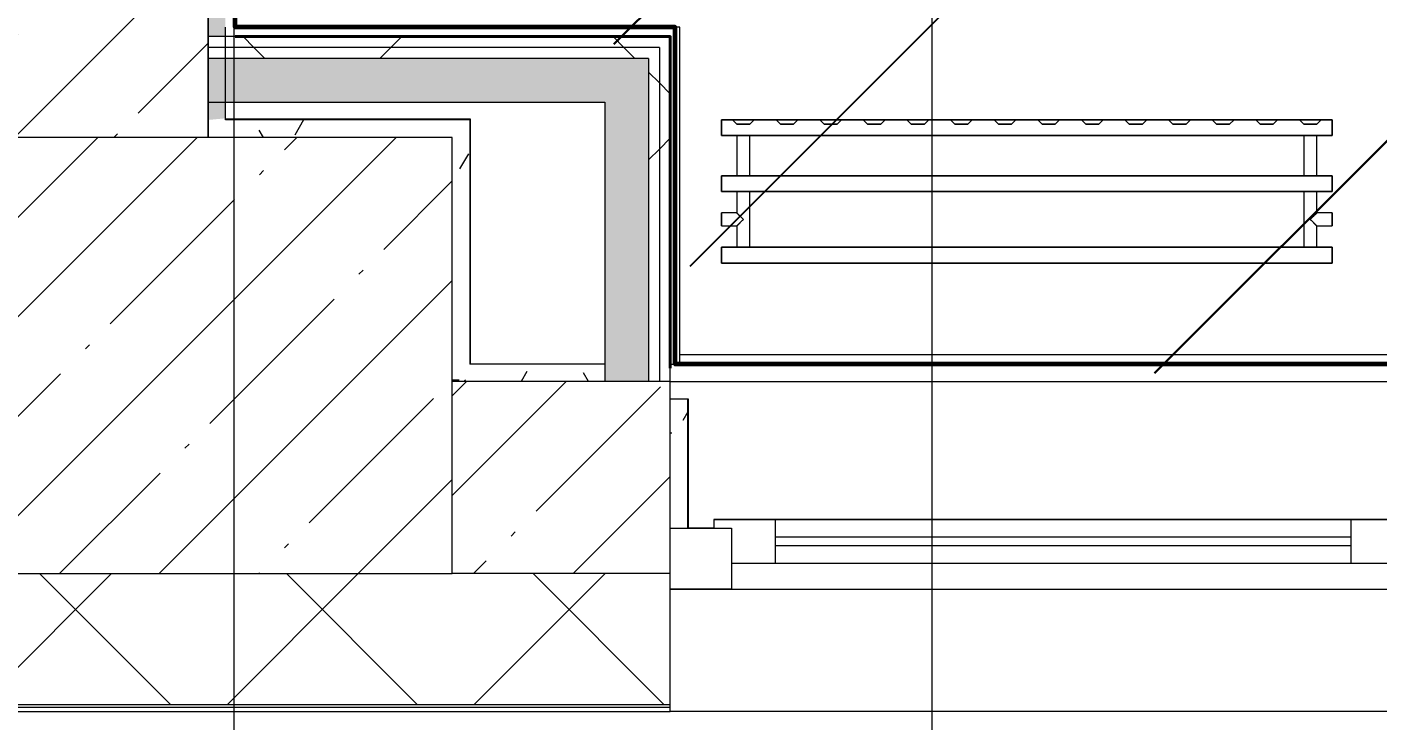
# Model space of a CAD drawing. Header units: millimetres. Extents: x -213911 to 415037, y -3642 to 107391.
# Drawn here: x 65487 to 67036, y -405 to 390 of the extents above; entities that cross this region are included whole.
import ezdxf

# ---------------------------------------------------------------- set-up
doc = ezdxf.new("R2010")
doc.units = ezdxf.units.MM
for name, color, linetype, lineweight in [('2)CF1', 5, 'Continuous', 30), ('5.5) Перег WD5', 3, 'Continuous', 40), ('7.20) Демонтаж монтаж', 5, 'Continuous', 60), ('7.5.2) Окраска опуска белая', 220, 'Continuous', 60), ('A-GENM', 7, 'Continuous', 9), ('A-GENM-1', 7, 'Continuous', 20), ('A-GLAZ', 7, 'Continuous', 9), ('A-GLAZ-1', 7, 'Continuous', 5), ('A-WALL', 7, 'Continuous', 5), ('I-WALL', 7, 'Continuous', 5), ('S-COLS', 7, 'Continuous', 9), ('S-COLS-1', 7, 'Continuous', 5), ('Оси', 7, 'Continuous', 9)]:
    doc.layers.add(name, color=color, linetype=linetype, lineweight=lineweight)
doc.layers.add('3) CF3 монтаж', color=152, linetype='Continuous')
for name, color, linetype, lineweight, true_color in [('A-DOOR-1', 7, 'Continuous', 5, 0xc0c0c0), ('A-WALL-1', 9, 'Continuous', 5, 0x808080), ('A-WALL-FNSH-1', 9, 'Continuous', 5, 0x808080), ('M-EQPM-1', 7, 'Continuous', 9, 0xb2b2b2)]:
    doc.layers.add(name, color=color, linetype=linetype, lineweight=lineweight, true_color=true_color)
doc.styles.add('ISOCPEUR_1', font='isocpeur.ttf', dxfattribs={"height": 350})
doc.styles.get("Standard").update_dxf_attribs({"font": 'arial.ttf'})
doc.dimstyles.new('ISO-2_0_0_9К_Средний_округл2', dxfattribs={"dimscale": 304.8, "dimtxt": 199.196235, "dimasz": 0.492126, "dimexe": 0.393701, "dimexo": 0, "dimgap": 0, "dimtad": 1, "dimdec": 0, "dimrnd": 10, "dimzin": 0, "dimdsep": 46, "dimtxsty": 'ISOCPEUR_1', "dimblk1": 'OBLIQUE', "dimblk2": 'OBLIQUE', "dimsah": 1, "dimcen": 0.09, "dimdle": 0.393701, "dimazin": 0, "dimtfac": 1, "dimtdec": 4, "dimtix": 1, "dimtmove": 0, "dimatfit": 3, "dimfxl": 1, "dimtvp": 1, "dimtolj": 1, "dimtzin": 0, "dimarcsym": 2})
pattern_1 = [(45, (64.7, -136.06), (-114.04925, 114.04925), []), (45, (178.75, -136.06), (-114.04925, 114.04925), [201.612, -40.322, 6.706, -33.617])]
pattern_2 = [(0, (64.7, -136.06), (243.84, 60.96), [20.117, -162.763, 20.117, -162.763, -975.36]), (0, (64.7, -136.06), (243.84, 60.96), [-365.76, 20.117, -345.643, 20.117, -162.763, -426.72]), (0, (64.7, -136.06), (243.84, 60.96), [-914.4, 20.117, -101.803, 20.117, -284.683]), (120, (156.14, -105.58), (-174.71291, 180.691634), [20.117, -162.763, 20.117, -162.763, -975.36]), (120, (156.14, -105.58), (-174.71291, 180.691634), [-365.76, 20.117, -345.643, 20.117, -162.763, -426.72]), (120, (156.14, -105.58), (-174.71291, 180.691634), [-914.4, 20.117, -101.803, 20.117, -284.683]), (240, (186.62, 16.34), (-69.12709, -241.651634), [20.117, -162.763, 20.117, -162.763, -975.36]), (240, (186.62, 16.34), (-69.12709, -241.651634), [-365.76, 20.117, -345.643, 20.117, -162.763, -426.72]), (240, (186.62, 16.34), (-69.12709, -241.651634), [-914.4, 20.117, -101.803, 20.117, -284.683])]
pattern_3 = [(45, (64.7, -136.06), (-212.132, 212.132), []), (135, (64.7, -136.06), (-212.132, -212.132), [])]

# ---------------------------------------------------------------- blocks, each defined once
blk = doc.blocks.new('BSC_Колонна _Прямоугольная - 500х500-V12-Объем проектирования 1 этажа')
at = {"layer": 'S-COLS-1'}
h = blk.add_hatch(dxfattribs=at)
h.set_pattern_fill('FP_16', color=256, style=0, pattern_type=2)
h.set_pattern_definition([(45, (-65660, -150), (-114.04925, 114.04925), []), (45, (-65545.95, -150), (-114.04925, 114.04925), [201.613, -40.323, 6.706, -33.617])])
h.paths.add_polyline_path([(-250, -250), (250, -250), (250, 250), (-250, 250), (-250, -157.3)])
for p, q in [((250, 250), (-250, 250)), ((-250, 250), (-250, -250)), ((250, -250), (250, 250)), ((-250, -250), (250, -250))]:
    blk.add_line(p, q, dxfattribs=at)
blk = doc.blocks.new('120_Окно_СКБ_1Ст - 120_Окно_СКБ_1Ст 900х2500_h_-20664874-Объем проектирования 1 этажа')
at = {"layer": 'A-GLAZ'}
for p, q in [((-450, -127), (-450, -57)), ((-450, -57), (-380, -57)), ((-380, -57), (-380, -127)), ((380, -127), (380, -57)), ((380, -57), (450, -57)), ((450, -57), (450, -127)), ((380, -87), (-380, -87)), ((-380, -87), (-380, -127)), ((-330, -137), (-330, -87)), ((330, -137), (330, -87)), ((380, -127), (380, -87)), ((-380, -127), (-450, -127)), ((-380, -127), (-400, -127)), ((-400, -127), (-400, -137)), ((-400, -137), (400, -137)), ((400, -137), (-400, -137)), ((450, -127), (380, -127)), ((400, -127), (380, -127)), ((400, -137), (400, -127))]:
    blk.add_line(p, q, dxfattribs=at)
at = {"layer": 'A-GLAZ-1'}
for p, q in [((450, -57), (-450, -57)), ((-330, -107), (330, -107)), ((330, -117), (-330, -117)), ((-430, -127), (-400, -127)), ((400, -127), (430, -127))]:
    blk.add_line(p, q, dxfattribs=at)
blk = doc.blocks.new('radiator_prado_classic_z_tip_30_po exemplyaru - Classic Z Тип 30-500-V230-Объем проектирования 1 этажа')
at = {"layer": 'M-EQPM-1'}
for p, q in [((0, 228), (0, 210)), ((700, 228), (0, 228)), ((0, 210), (0, 228)), ((0, 228), (12.5, 228)), ((12.5, 228), (37.5, 228)), ((37.5, 228), (12.5, 228)), ((12.5, 228), (37.5, 228)), ((12.5, 228), (17.5, 223)), ((12.5, 228), (17.5, 223)), ((32.5, 223), (17.5, 223)), ((17.5, 223), (32.5, 223)), ((32.5, 223), (37.5, 228)), ((37.5, 228), (32.5, 223)), ((37.5, 228), (62.5, 228)), ((62.5, 228), (87.5, 228)), ((87.5, 228), (62.5, 228)), ((62.5, 228), (87.5, 228)), ((62.5, 228), (67.5, 223)), ((62.5, 228), (67.5, 223)), ((82.5, 223), (67.5, 223)), ((67.5, 223), (82.5, 223)), ((82.5, 223), (87.5, 228)), ((87.5, 228), (82.5, 223)), ((87.5, 228), (112.5, 228)), ((112.5, 228), (137.5, 228)), ((137.5, 228), (112.5, 228)), ((112.5, 228), (137.5, 228)), ((112.5, 228), (117.5, 223)), ((112.5, 228), (117.5, 223)), ((132.5, 223), (117.5, 223)), ((117.5, 223), (132.5, 223)), ((132.5, 223), (137.5, 228)), ((137.5, 228), (132.5, 223)), ((137.5, 228), (162.5, 228)), ((162.5, 228), (187.5, 228)), ((187.5, 228), (162.5, 228)), ((162.5, 228), (187.5, 228)), ((162.5, 228), (167.5, 223)), ((162.5, 228), (167.5, 223)), ((182.5, 223), (167.5, 223)), ((167.5, 223), (182.5, 223)), ((182.5, 223), (187.5, 228)), ((187.5, 228), (182.5, 223)), ((187.5, 228), (212.5, 228)), ((212.5, 228), (237.5, 228)), ((237.5, 228), (212.5, 228)), ((212.5, 228), (237.5, 228)), ((212.5, 228), (217.5, 223)), ((212.5, 228), (217.5, 223)), ((232.5, 223), (217.5, 223)), ((217.5, 223), (232.5, 223)), ((232.5, 223), (237.5, 228)), ((237.5, 228), (232.5, 223)), ((237.5, 228), (262.5, 228)), ((262.5, 228), (287.5, 228)), ((287.5, 228), (262.5, 228)), ((262.5, 228), (287.5, 228)), ((262.5, 228), (267.5, 223)), ((262.5, 228), (267.5, 223)), ((282.5, 223), (267.5, 223)), ((267.5, 223), (282.5, 223)), ((282.5, 223), (287.5, 228)), ((287.5, 228), (282.5, 223)), ((287.5, 228), (312.5, 228)), ((312.5, 228), (337.5, 228)), ((337.5, 228), (312.5, 228)), ((312.5, 228), (337.5, 228)), ((312.5, 228), (317.5, 223)), ((312.5, 228), (317.5, 223)), ((332.5, 223), (317.5, 223)), ((317.5, 223), (332.5, 223)), ((332.5, 223), (337.5, 228)), ((337.5, 228), (332.5, 223)), ((337.5, 228), (362.5, 228)), ((362.5, 228), (387.5, 228)), ((387.5, 228), (362.5, 228)), ((362.5, 228), (387.5, 228)), ((362.5, 228), (367.5, 223)), ((362.5, 228), (367.5, 223)), ((382.5, 223), (367.5, 223)), ((367.5, 223), (382.5, 223)), ((382.5, 223), (387.5, 228)), ((387.5, 228), (382.5, 223)), ((387.5, 228), (412.5, 228)), ((412.5, 228), (437.5, 228)), ((437.5, 228), (412.5, 228)), ((412.5, 228), (437.5, 228)), ((412.5, 228), (417.5, 223)), ((412.5, 228), (417.5, 223)), ((432.5, 223), (417.5, 223)), ((417.5, 223), (432.5, 223)), ((432.5, 223), (437.5, 228)), ((437.5, 228), (432.5, 223)), ((437.5, 228), (462.5, 228)), ((462.5, 228), (487.5, 228)), ((487.5, 228), (462.5, 228)), ((462.5, 228), (487.5, 228)), ((462.5, 228), (467.5, 223)), ((462.5, 228), (467.5, 223)), ((482.5, 223), (467.5, 223)), ((467.5, 223), (482.5, 223)), ((482.5, 223), (487.5, 228)), ((487.5, 228), (482.5, 223)), ((487.5, 228), (512.5, 228)), ((512.5, 228), (537.5, 228)), ((537.5, 228), (512.5, 228)), ((512.5, 228), (537.5, 228)), ((512.5, 228), (517.5, 223)), ((512.5, 228), (517.5, 223)), ((532.5, 223), (517.5, 223)), ((517.5, 223), (532.5, 223)), ((532.5, 223), (537.5, 228)), ((537.5, 228), (532.5, 223)), ((537.5, 228), (562.5, 228)), ((562.5, 228), (587.5, 228)), ((587.5, 228), (562.5, 228)), ((562.5, 228), (587.5, 228)), ((562.5, 228), (567.5, 223)), ((562.5, 228), (567.5, 223)), ((582.5, 223), (567.5, 223)), ((567.5, 223), (582.5, 223)), ((582.5, 223), (587.5, 228)), ((587.5, 228), (582.5, 223)), ((587.5, 228), (612.5, 228)), ((612.5, 228), (637.5, 228)), ((637.5, 228), (612.5, 228)), ((612.5, 228), (637.5, 228)), ((612.5, 228), (617.5, 223)), ((617.5, 223), (612.5, 228)), ((632.5, 223), (617.5, 223)), ((617.5, 223), (632.5, 223)), ((632.5, 223), (637.5, 228)), ((637.5, 228), (632.5, 223)), ((637.5, 228), (662.5, 228)), ((662.5, 228), (687.5, 228)), ((687.5, 228), (662.5, 228)), ((662.5, 228), (687.5, 228)), ((662.5, 228), (667.5, 223)), ((662.5, 228), (667.5, 223)), ((682.5, 223), (667.5, 223)), ((667.5, 223), (682.5, 223)), ((682.5, 223), (687.5, 228)), ((687.5, 228), (682.5, 223)), ((687.5, 228), (700, 228)), ((700, 210), (700, 228)), ((700, 228), (700, 210)), ((0, 210), (700, 210)), ((17.8, 210), (0, 210)), ((17.5, 210), (17.5, 164)), ((17.5, 210), (17.5, 164)), ((17.8, 210), (17.5, 210)), ((17.5, 210), (17.8, 210)), ((17.8, 210), (17.5, 210)), ((17.5, 210), (32.5, 210)), ((32.2, 210), (17.8, 210)), ((17.8, 210), (32.2, 210)), ((32.2, 210), (17.8, 210)), ((32.5, 210), (32.2, 210)), ((32.2, 210), (32.5, 210)), ((32.5, 210), (32.2, 210)), ((667.8, 210), (32.2, 210)), ((32.5, 164), (32.5, 210)), ((32.5, 164), (32.5, 210)), ((667.5, 210), (667.5, 164)), ((667.5, 210), (667.5, 164)), ((667.8, 210), (667.5, 210)), ((667.5, 210), (682.5, 210)), ((667.8, 210), (667.5, 210)), ((667.5, 210), (667.8, 210)), ((682.2, 210), (667.8, 210)), ((682.2, 210), (667.8, 210)), ((667.8, 210), (682.2, 210)), ((682.5, 210), (682.2, 210)), ((682.5, 210), (682.2, 210)), ((682.2, 210), (682.5, 210)), ((700, 210), (682.2, 210)), ((682.5, 164), (682.5, 210)), ((682.5, 164), (682.5, 210)), ((700, 164), (0, 164)), ((0, 164), (0, 146)), ((0, 146), (0, 164)), ((0, 164), (17.8, 164)), ((17.8, 164), (17.5, 164)), ((17.5, 164), (17.8, 164)), ((17.8, 164), (17.5, 164)), ((17.5, 164), (32.5, 164)), ((32.2, 164), (17.8, 164)), ((17.8, 164), (32.2, 164)), ((32.2, 164), (17.8, 164)), ((32.5, 164), (32.2, 164)), ((32.2, 164), (32.5, 164)), ((32.5, 164), (32.2, 164)), ((32.2, 164), (667.8, 164)), ((667.8, 164), (667.5, 164)), ((667.5, 164), (682.5, 164)), ((667.8, 164), (667.5, 164)), ((667.5, 164), (667.8, 164)), ((682.2, 164), (667.8, 164)), ((682.2, 164), (667.8, 164)), ((667.8, 164), (682.2, 164)), ((682.5, 164), (682.2, 164)), ((682.5, 164), (682.2, 164)), ((682.2, 164), (682.5, 164)), ((682.2, 164), (700, 164)), ((700, 146), (700, 164)), ((700, 164), (700, 146)), ((0, 146), (700, 146)), ((18.5, 146), (0, 146)), ((17.5, 146), (17.5, 121.5)), ((17.5, 146), (17.5, 121.5)), ((17.5, 146), (18.5, 146)), ((18.5, 146), (17.5, 146)), ((17.5, 146), (18.5, 146)), ((32.5, 146), (17.5, 146)), ((18.5, 146), (32.2, 146)), ((32.2, 146), (18.5, 146)), ((18.5, 146), (32.2, 146)), ((32.2, 146), (32.5, 146)), ((32.5, 146), (32.2, 146)), ((32.2, 146), (32.5, 146)), ((667.8, 146), (32.2, 146)), ((32.5, 82), (32.5, 146)), ((32.5, 82), (32.5, 146)), ((667.5, 146), (667.5, 82)), ((667.5, 146), (667.5, 82)), ((667.5, 146), (667.8, 146)), ((682.5, 146), (667.5, 146)), ((667.5, 146), (667.8, 146)), ((667.8, 146), (667.5, 146)), ((667.8, 146), (681.5, 146)), ((667.8, 146), (681.5, 146)), ((681.5, 146), (667.8, 146)), ((681.5, 146), (682.5, 146)), ((681.5, 146), (682.5, 146)), ((682.5, 146), (681.5, 146)), ((700, 146), (681.5, 146)), ((682.5, 121.5), (682.5, 146)), ((682.5, 121.5), (682.5, 146)), ((17.5, 121.5), (0, 121.5)), ((17.5, 121.5), (0, 121.5)), ((0, 121.5), (0, 120.5)), ((0, 106.5), (0, 121.5)), ((0, 120.5), (0, 107.5)), ((0, 120.5), (0, 119.3)), ((0, 114), (0, 120.5)), ((0, 120.5), (0, 120.5)), ((0, 119.3), (0, 117.8)), ((0, 117.8), (0, 114)), ((0, 114), (0, 110.3)), ((0, 107.5), (0, 114)), ((0, 110.3), (0, 108.7)), ((0, 108.7), (0, 107.5)), ((700, 121.5), (682.5, 121.5)), ((700, 121.5), (682.5, 121.5)), ((700, 121.5), (700, 106.5)), ((700, 120.5), (700, 121.5)), ((700, 121.5), (700, 120.5)), ((700, 120.5), (700, 121.5)), ((700, 107.5), (700, 120.5)), ((700, 120.5), (700, 107.5)), ((700, 107.5), (700, 120.5)), ((0, 107.5), (0, 106.5)), ((0, 107.5), (0, 107.5)), ((0, 106.5), (17.5, 106.5)), ((0, 106.5), (17.5, 106.5)), ((17.5, 106.5), (17.5, 82)), ((17.5, 106.5), (17.5, 82)), ((682.5, 82), (682.5, 106.5)), ((682.5, 106.5), (700, 106.5)), ((682.5, 82), (682.5, 106.5)), ((682.5, 106.5), (700, 106.5)), ((700, 106.5), (700, 107.5)), ((700, 107.5), (700, 106.5)), ((700, 106.5), (700, 107.5)), ((700, 82), (0, 82)), ((0, 82), (0, 64)), ((0, 64), (0, 82)), ((0, 82), (18.5, 82)), ((18.5, 82), (17.5, 82)), ((17.5, 82), (18.5, 82)), ((18.5, 82), (17.5, 82)), ((17.5, 82), (32.5, 82)), ((32.2, 82), (18.5, 82)), ((18.5, 82), (32.2, 82)), ((32.2, 82), (18.5, 82)), ((32.5, 82), (32.2, 82)), ((32.2, 82), (32.5, 82)), ((32.5, 82), (32.2, 82)), ((32.2, 82), (667.8, 82)), ((667.8, 82), (667.5, 82)), ((667.5, 82), (682.5, 82)), ((667.8, 82), (667.5, 82)), ((667.5, 82), (667.8, 82)), ((681.5, 82), (667.8, 82)), ((681.5, 82), (667.8, 82)), ((667.8, 82), (681.5, 82)), ((682.5, 82), (681.5, 82)), ((682.5, 82), (681.5, 82)), ((681.5, 82), (682.5, 82)), ((681.5, 82), (700, 82)), ((700, 64), (700, 82)), ((700, 82), (700, 64)), ((700, 64), (0, 64)), ((0, 64), (700, 64))]:
    blk.add_line(p, q, dxfattribs=at)
for points, knots in [([(18.5, 120.5), (18.4, 120.6), (18.3, 120.7), (18.1, 120.9), (17.9, 121.1), (17.8, 121.2), (17.7, 121.3), (17.5, 121.5), (17.5, 121.5), (17.5, 121.5)], [0.7142857, 0.7142857, 0.7142857, 0.7142857, 0.75, 0.7857143, 0.8214286, 0.8571429, 0.8928571, 0.9285714, 1, 1, 1, 1]), ([(17.5, 121.5), (17.5, 121.5), (17.5, 121.5), (17.7, 121.3), (17.8, 121.2), (17.9, 121.1), (18.1, 120.9), (18.3, 120.7), (18.4, 120.6), (18.5, 120.5)], [0, 0, 0, 0, 0.0714286, 0.1071429, 0.1428571, 0.1785714, 0.2142857, 0.25, 0.2857143, 0.2857143, 0.2857143, 0.2857143]), ([(17.5, 121.5), (17.5, 121.5), (17.5, 121.5), (17.7, 121.3), (17.8, 121.2), (17.9, 121.1), (18.1, 120.9), (18.3, 120.7), (18.4, 120.6), (18.5, 120.5)], [0, 0, 0, 0, 0.0714286, 0.1071429, 0.1428571, 0.1785714, 0.2142857, 0.25, 0.2857143, 0.2857143, 0.2857143, 0.2857143]), ([(25, 114), (24.5, 114.5), (23.6, 115.4), (22.4, 116.6), (21.6, 117.4), (21.1, 117.9), (20.8, 118.2), (20.5, 118.5), (20.2, 118.8), (19.8, 119.1), (19.6, 119.4), (19.3, 119.7), (19, 120), (18.7, 120.3), (18.5, 120.5), (18.3, 120.7), (18.1, 120.9), (17.9, 121.1), (17.8, 121.2), (17.7, 121.3), (17.5, 121.5), (17.5, 121.5), (17.5, 121.5)], [0, 0, 0, 0, 0.142857, 0.285714, 0.357143, 0.392857, 0.428571, 0.464286, 0.5, 0.535714, 0.571429, 0.607143, 0.642857, 0.678571, 0.714286, 0.75, 0.785714, 0.821429, 0.857143, 0.892857, 0.928571, 1, 1, 1, 1]), ([(17.5, 106.5), (17.5, 106.5), (17.5, 106.5), (17.7, 106.7), (17.8, 106.8), (17.9, 106.9), (18.1, 107.1), (18.3, 107.3), (18.5, 107.5), (18.7, 107.7), (19, 108), (19.3, 108.3), (19.6, 108.6), (19.8, 108.9), (20.3, 109.3), (20.7, 109.7), (21.1, 110.1), (21.6, 110.6), (22.4, 111.4), (23.6, 112.6), (24.5, 113.5), (25, 114)], [0, 0, 0, 0, 0.071429, 0.107143, 0.142857, 0.178571, 0.214286, 0.25, 0.285714, 0.321429, 0.357143, 0.392857, 0.428571, 0.464286, 0.5, 0.571429, 0.607143, 0.642857, 0.714286, 0.857143, 1, 1, 1, 1]), ([(22.1, 116.9), (21.9, 117.1), (21.6, 117.4), (21.1, 117.9), (20.8, 118.2), (20.5, 118.5), (20.2, 118.8), (19.9, 119.2), (19.7, 119.3), (19.6, 119.4)], [0.2857143, 0.2857143, 0.2857143, 0.2857143, 0.3571429, 0.3928571, 0.4285714, 0.4642857, 0.5, 0.5357143, 0.5714286, 0.5714286, 0.5714286, 0.5714286]), ([(19.6, 119.4), (19.7, 119.3), (19.9, 119.2), (20.3, 118.7), (20.7, 118.3), (21.1, 117.9), (21.6, 117.4), (21.9, 117.1), (22.1, 116.9)], [0.4285714, 0.4285714, 0.4285714, 0.4285714, 0.4642857, 0.5, 0.5714286, 0.6071429, 0.6428571, 0.7142857, 0.7142857, 0.7142857, 0.7142857]), ([(19.6, 119.4), (19.7, 119.3), (19.8, 119.1), (20.3, 118.7), (20.7, 118.3), (21.1, 117.9), (21.6, 117.4), (21.9, 117.1), (22.1, 116.9)], [0.4285714, 0.4285714, 0.4285714, 0.4285714, 0.4642857, 0.5, 0.5714286, 0.6071429, 0.6428571, 0.7142857, 0.7142857, 0.7142857, 0.7142857]), ([(19.6, 108.6), (19.7, 108.7), (19.9, 108.8), (20.3, 109.3), (20.7, 109.7), (21.1, 110.1), (21.6, 110.6), (21.9, 110.9), (22.1, 111.1)], [0.4285714, 0.4285714, 0.4285714, 0.4285714, 0.4642857, 0.5, 0.5714286, 0.6071429, 0.6428571, 0.7142857, 0.7142857, 0.7142857, 0.7142857]), ([(22.1, 111.1), (21.9, 110.9), (21.6, 110.6), (21.1, 110.1), (20.8, 109.8), (20.5, 109.5), (20.2, 109.2), (19.9, 108.8), (19.7, 108.7), (19.6, 108.6)], [0.2857143, 0.2857143, 0.2857143, 0.2857143, 0.3571429, 0.3928571, 0.4285714, 0.4642857, 0.5, 0.5357143, 0.5714286, 0.5714286, 0.5714286, 0.5714286]), ([(22.1, 111.1), (21.9, 110.9), (21.6, 110.6), (21.1, 110.1), (20.8, 109.8), (20.5, 109.5), (20.2, 109.2), (19.8, 108.9), (19.7, 108.7), (19.6, 108.6)], [0.2857143, 0.2857143, 0.2857143, 0.2857143, 0.3571429, 0.3928571, 0.4285714, 0.4642857, 0.5, 0.5357143, 0.5714286, 0.5714286, 0.5714286, 0.5714286]), ([(675, 114), (675.5, 114.5), (676.4, 115.4), (677.6, 116.6), (678.4, 117.4), (678.9, 117.9), (679.2, 118.2), (679.5, 118.5), (679.8, 118.8), (680.1, 119.2), (680.4, 119.4), (680.7, 119.7), (681, 120), (681.3, 120.3), (681.5, 120.5), (681.7, 120.7), (681.9, 120.9), (682.1, 121.1), (682.2, 121.2), (682.3, 121.3), (682.5, 121.5), (682.5, 121.5), (682.5, 121.5)], [0, 0, 0, 0, 0.142857, 0.285714, 0.357143, 0.392857, 0.428571, 0.464286, 0.5, 0.535714, 0.571429, 0.607143, 0.642857, 0.678571, 0.714286, 0.75, 0.785714, 0.821429, 0.857143, 0.892857, 0.928571, 1, 1, 1, 1]), ([(682.5, 106.5), (682.5, 106.5), (682.5, 106.5), (682.3, 106.7), (682.2, 106.8), (682.1, 106.9), (681.9, 107.1), (681.7, 107.3), (681.5, 107.5), (681.3, 107.7), (681, 108), (680.7, 108.3), (680.4, 108.6), (680.1, 108.8), (679.7, 109.3), (679.3, 109.7), (678.9, 110.1), (678.4, 110.6), (677.6, 111.4), (676.4, 112.6), (675.5, 113.5), (675, 114)], [0, 0, 0, 0, 0.071429, 0.107143, 0.142857, 0.178571, 0.214286, 0.25, 0.285714, 0.321429, 0.357143, 0.392857, 0.428571, 0.464286, 0.5, 0.571429, 0.607143, 0.642857, 0.714286, 0.857143, 1, 1, 1, 1]), ([(680.4, 119.4), (680.3, 119.3), (680.1, 119.2), (679.7, 118.7), (679.3, 118.3), (678.9, 117.9), (678.4, 117.4), (678.1, 117.1), (677.9, 116.9)], [0.4285714, 0.4285714, 0.4285714, 0.4285714, 0.4642857, 0.5, 0.5714286, 0.6071429, 0.6428571, 0.7142857, 0.7142857, 0.7142857, 0.7142857]), ([(677.9, 116.9), (678.1, 117.1), (678.4, 117.4), (678.9, 117.9), (679.2, 118.2), (679.5, 118.5), (679.8, 118.8), (680.1, 119.2), (680.3, 119.3), (680.4, 119.4)], [0.2857143, 0.2857143, 0.2857143, 0.2857143, 0.3571429, 0.3928571, 0.4285714, 0.4642857, 0.5, 0.5357143, 0.5714286, 0.5714286, 0.5714286, 0.5714286]), ([(679.2, 118.2), (679.1, 118.1), (678.9, 117.9), (678.4, 117.4), (678.1, 117.1), (677.9, 116.9)], [0.5714286, 0.5714286, 0.5714286, 0.5714286, 0.6071429, 0.6428571, 0.7142857, 0.7142857, 0.7142857, 0.7142857]), ([(677.9, 111.1), (678.1, 110.9), (678.4, 110.6), (678.9, 110.1), (679.2, 109.8), (679.5, 109.5), (679.8, 109.2), (680.1, 108.8), (680.3, 108.7), (680.4, 108.6)], [0.2857143, 0.2857143, 0.2857143, 0.2857143, 0.3571429, 0.3928571, 0.4285714, 0.4642857, 0.5, 0.5357143, 0.5714286, 0.5714286, 0.5714286, 0.5714286]), ([(677.9, 111.1), (678.1, 110.9), (678.4, 110.6), (678.9, 110.1), (679.1, 109.9), (679.2, 109.8)], [0.2857143, 0.2857143, 0.2857143, 0.2857143, 0.3571429, 0.3928571, 0.4285714, 0.4285714, 0.4285714, 0.4285714]), ([(680.4, 108.6), (680.3, 108.7), (680.1, 108.8), (679.7, 109.3), (679.3, 109.7), (678.9, 110.1), (678.4, 110.6), (678.1, 110.9), (677.9, 111.1)], [0.4285714, 0.4285714, 0.4285714, 0.4285714, 0.4642857, 0.5, 0.5714286, 0.6071429, 0.6428571, 0.7142857, 0.7142857, 0.7142857, 0.7142857]), ([(680.4, 119.4), (680.3, 119.3), (680.1, 119.2), (679.7, 118.7), (679.4, 118.4), (679.2, 118.2)], [0.4285714, 0.4285714, 0.4285714, 0.4285714, 0.4642857, 0.5, 0.5714286, 0.5714286, 0.5714286, 0.5714286]), ([(682.5, 121.5), (682.5, 121.5), (682.5, 121.5), (682.3, 121.3), (682.2, 121.2), (682.1, 121.1), (681.9, 120.9), (681.7, 120.7), (681.6, 120.6), (681.5, 120.5)], [0, 0, 0, 0, 0.0714286, 0.1071429, 0.1428571, 0.1785714, 0.2142857, 0.25, 0.2857143, 0.2857143, 0.2857143, 0.2857143]), ([(682.5, 121.5), (682.5, 121.5), (682.5, 121.5), (682.3, 121.3), (682.2, 121.2), (682.1, 121.1), (681.9, 120.9), (681.7, 120.7), (681.6, 120.6), (681.5, 120.5)], [0, 0, 0, 0, 0.0714286, 0.1071429, 0.1428571, 0.1785714, 0.2142857, 0.25, 0.2857143, 0.2857143, 0.2857143, 0.2857143]), ([(681.5, 120.5), (681.6, 120.6), (681.7, 120.7), (681.9, 120.9), (682.1, 121.1), (682.2, 121.2), (682.3, 121.3), (682.5, 121.5), (682.5, 121.5), (682.5, 121.5)], [0.7142857, 0.7142857, 0.7142857, 0.7142857, 0.75, 0.7857143, 0.8214286, 0.8571429, 0.8928571, 0.9285714, 1, 1, 1, 1]), ([(17.5, 106.5), (17.5, 106.5), (17.5, 106.5), (17.7, 106.7), (17.8, 106.8), (17.9, 106.9), (18.1, 107.1), (18.3, 107.3), (18.4, 107.4), (18.5, 107.5)], [0, 0, 0, 0, 0.0714286, 0.1071429, 0.1428571, 0.1785714, 0.2142857, 0.25, 0.2857143, 0.2857143, 0.2857143, 0.2857143]), ([(18.5, 107.5), (18.4, 107.4), (18.3, 107.3), (18.1, 107.1), (17.9, 106.9), (17.8, 106.8), (17.7, 106.7), (17.5, 106.5), (17.5, 106.5), (17.5, 106.5)], [0.7142857, 0.7142857, 0.7142857, 0.7142857, 0.75, 0.7857143, 0.8214286, 0.8571429, 0.8928571, 0.9285714, 1, 1, 1, 1]), ([(18.5, 107.5), (18.4, 107.4), (18.3, 107.3), (18.1, 107.1), (17.9, 106.9), (17.8, 106.8), (17.7, 106.7), (17.5, 106.5), (17.5, 106.5), (17.5, 106.5)], [0.7142857, 0.7142857, 0.7142857, 0.7142857, 0.75, 0.7857143, 0.8214286, 0.8571429, 0.8928571, 0.9285714, 1, 1, 1, 1]), ([(681.5, 107.5), (681.6, 107.4), (681.7, 107.3), (681.9, 107.1), (682.1, 106.9), (682.2, 106.8), (682.3, 106.7), (682.5, 106.5), (682.5, 106.5), (682.5, 106.5)], [0.7142857, 0.7142857, 0.7142857, 0.7142857, 0.75, 0.7857143, 0.8214286, 0.8571429, 0.8928571, 0.9285714, 1, 1, 1, 1]), ([(681.5, 107.5), (681.6, 107.4), (681.7, 107.3), (681.9, 107.1), (682.1, 106.9), (682.2, 106.8), (682.3, 106.7), (682.5, 106.5), (682.5, 106.5), (682.5, 106.5)], [0.7142857, 0.7142857, 0.7142857, 0.7142857, 0.75, 0.7857143, 0.8214286, 0.8571429, 0.8928571, 0.9285714, 1, 1, 1, 1]), ([(682.5, 106.5), (682.5, 106.5), (682.5, 106.5), (682.3, 106.7), (682.2, 106.8), (682.1, 106.9), (681.9, 107.1), (681.7, 107.3), (681.6, 107.4), (681.5, 107.5)], [0, 0, 0, 0, 0.0714286, 0.1071429, 0.1428571, 0.1785714, 0.2142857, 0.25, 0.2857143, 0.2857143, 0.2857143, 0.2857143])]:
    blk.add_open_spline(points, degree=3, knots=knots, dxfattribs=at)
for points in [[(19.6, 119.4), (19.5, 119.5), (19.3, 119.7), (19, 120), (18.7, 120.3), (18.6, 120.4), (18.5, 120.5)], [(18.5, 120.5), (18.6, 120.4), (18.7, 120.3), (19, 120), (19.3, 119.7), (19.5, 119.5), (19.6, 119.4)], [(18.5, 120.5), (18.6, 120.4), (18.7, 120.3), (19, 120), (19.3, 119.7), (19.5, 119.5), (19.6, 119.4)], [(18.5, 107.5), (18.6, 107.6), (18.7, 107.7), (19, 108), (19.3, 108.3), (19.5, 108.5), (19.6, 108.6)], [(19.6, 108.6), (19.5, 108.5), (19.3, 108.3), (19, 108), (18.7, 107.7), (18.6, 107.6), (18.5, 107.5)], [(19.6, 108.6), (19.5, 108.5), (19.3, 108.3), (19, 108), (18.7, 107.7), (18.6, 107.6), (18.5, 107.5)], [(25, 114), (24.5, 114.5), (23.6, 115.4), (22.6, 116.4), (22.1, 116.9)], [(22.1, 116.9), (22.6, 116.4), (23.6, 115.4), (24.5, 114.5), (25, 114)], [(22.1, 116.9), (22.6, 116.4), (23.6, 115.4), (24.5, 114.5), (25, 114)], [(22.1, 111.1), (22.6, 111.6), (23.6, 112.6), (24.5, 113.5), (25, 114)], [(25, 114), (24.5, 113.5), (23.6, 112.6), (22.6, 111.6), (22.1, 111.1)], [(25, 114), (24.5, 113.5), (23.6, 112.6), (22.6, 111.6), (22.1, 111.1)], [(677.9, 116.9), (677.4, 116.4), (676.4, 115.4), (675.5, 114.5), (675, 114)], [(677.9, 116.9), (677.4, 116.4), (676.4, 115.4), (675.5, 114.5), (675, 114)], [(675, 114), (675.5, 114.5), (676.4, 115.4), (677.4, 116.4), (677.9, 116.9)], [(675, 114), (675.5, 113.5), (676.4, 112.6), (677.4, 111.6), (677.9, 111.1)], [(675, 114), (675.5, 113.5), (676.4, 112.6), (677.4, 111.6), (677.9, 111.1)], [(677.9, 111.1), (677.4, 111.6), (676.4, 112.6), (675.5, 113.5), (675, 114)], [(679.2, 109.8), (679.3, 109.7), (679.5, 109.5), (679.8, 109.2), (680.1, 108.8), (680.3, 108.7), (680.4, 108.6)], [(681.5, 120.5), (681.4, 120.4), (681.3, 120.3), (681, 120), (680.7, 119.7), (680.5, 119.5), (680.4, 119.4)], [(681.5, 120.5), (681.4, 120.4), (681.3, 120.3), (681, 120), (680.7, 119.7), (680.5, 119.5), (680.4, 119.4)], [(680.4, 119.4), (680.5, 119.5), (680.7, 119.7), (681, 120), (681.3, 120.3), (681.4, 120.4), (681.5, 120.5)], [(680.4, 108.6), (680.5, 108.5), (680.7, 108.3), (681, 108), (681.3, 107.7), (681.4, 107.6), (681.5, 107.5)], [(680.4, 108.6), (680.5, 108.5), (680.7, 108.3), (681, 108), (681.3, 107.7), (681.4, 107.6), (681.5, 107.5)], [(681.5, 107.5), (681.4, 107.6), (681.3, 107.7), (681, 108), (680.7, 108.3), (680.5, 108.5), (680.4, 108.6)]]:
    blk.add_open_spline(points, degree=3, dxfattribs=at)
blk = doc.blocks.new('131_Сантехническая перегородка_Дверь_сдвиг_ - СД-1-30823593-Объем проектирования 1 этажа')
at = {"layer": 'A-GENM'}
for points in [[(0, -3), (0, -8), (400, -8), (400, 8), (0, 8)], [(900, -8), (1089, -8), (1089, 8), (900, 8)]]:
    blk.add_hatch(color=256, dxfattribs=at).paths.add_polyline_path(points)
at = {"layer": 'A-DOOR-1'}
for p, q in [((416, 508), (400, 508)), ((400, 8), (400, 508)), ((416, 8), (416, 508)), ((416, 8), (400, 8))]:
    blk.add_line(p, q, dxfattribs=at)
blk.add_arc((400, 8), 500, 360, 90, dxfattribs=at)
at = {"layer": 'A-GENM-1'}
for p, q in [((400, 8), (0, 8)), ((0, 8), (0, -8)), ((400, -8), (400, 8)), ((1100, 8), (900, 8)), ((900, 8), (900, -8)), ((1100, -8), (1100, 8)), ((0, -8), (400, -8)), ((900, -8), (1100, -8))]:
    blk.add_line(p, q, dxfattribs=at)
blk = doc.blocks.new('_Oblique')
at = {"color": 0, "linetype": 'ByBlock', "lineweight": -2}
blk.add_line((-0.5, -0.5), (0.5, 0.5), dxfattribs=at)
blk = doc.blocks.new('*D2003')
at = {"layer": '5.5) Перег WD5', "color": 0, "lineweight": -2, "transparency": 16777216}
for p, q in [((22574.7, 383.9), (22574.7, 941.3)), ((22719.7, 383.9), (22719.7, 941.3)), ((22454.7, 821.3), (22719.7, 821.3)), ((22719.7, 821.3), (69769, 821.3))]:
    blk.add_line(p, q, dxfattribs=at)
at = {"layer": 'Defpoints', "color": 0, "transparency": 16777216}
for p in [(22719.7, 821.3), (22574.7, 383.9), (22719.7, 383.9)]:
    blk.add_point(p, dxfattribs=at)
at = {"layer": '5.5) Перег WD5', "color": 0, "lineweight": -2, "transparency": 16777216, "xscale": 304.8, "yscale": 304.8, "zscale": 304.8, "rotation": 180}
blk.add_blockref('_Oblique', (22574.7, 821.3), dxfattribs=at)
at = {"layer": '5.5) Перег WD5', "color": 0, "lineweight": -2, "transparency": 16777216, "xscale": 304.8, "yscale": 304.8, "zscale": 304.8}
blk.add_blockref('_Oblique', (22719.7, 821.3), dxfattribs=at)
at = {"layer": '5.5) Перег WD5', "color": 0, "lineweight": 25, "transparency": 16777216, "insert": (69264.6, 1288), "char_height": 350, "width": 413.715, "attachment_point": 1, "line_spacing_factor": 1.149209, "style": 'ISOCPEUR_1'}
blk.add_mtext('\\A1;150', dxfattribs=at)
blk = doc.blocks.new('*D2015')
at = {"layer": '5.5) Перег WD5', "color": 0, "lineweight": -2, "transparency": 16777216}
for p, q in [((29874.4, 363.9), (29874.4, 1001.1)), ((30274.7, 859.2), (30274.7, 1001.1)), ((29754.4, 881.1), (30274.7, 881.1)), ((30274.7, 881.1), (85573, 881.1))]:
    blk.add_line(p, q, dxfattribs=at)
at = {"layer": 'Defpoints', "color": 0, "transparency": 16777216}
for p in [(30274.7, 881.1), (30274.7, 859.2), (29874.4, 363.9)]:
    blk.add_point(p, dxfattribs=at)
at = {"layer": '5.5) Перег WD5', "color": 0, "lineweight": -2, "transparency": 16777216, "xscale": 304.8, "yscale": 304.8, "zscale": 304.8, "rotation": 180}
blk.add_blockref('_Oblique', (29874.4, 881.1), dxfattribs=at)
at = {"layer": '5.5) Перег WD5', "color": 0, "lineweight": -2, "transparency": 16777216, "xscale": 304.8, "yscale": 304.8, "zscale": 304.8}
blk.add_blockref('_Oblique', (30274.7, 881.1), dxfattribs=at)
at = {"layer": '5.5) Перег WD5', "color": 0, "lineweight": 25, "transparency": 16777216, "insert": (84984, 1347.7), "char_height": 350, "width": 478.071, "attachment_point": 1, "line_spacing_factor": 1.149209, "style": 'ISOCPEUR_1'}
blk.add_mtext('\\A1;400', dxfattribs=at)
blk = doc.blocks.new('*D2017')
at = {"layer": '5.5) Перег WD5', "color": 0, "lineweight": -2, "transparency": 16777216}
for p, q in [((36372.4, 383.9), (36372.4, 949.2)), ((36812.4, 383.9), (36812.4, 949.2)), ((36252.4, 829.2), (36812.4, 829.2)), ((36812.4, 829.2), (94860.3, 829.2))]:
    blk.add_line(p, q, dxfattribs=at)
at = {"layer": 'Defpoints', "color": 0, "transparency": 16777216}
for p in [(36812.4, 829.2), (36372.4, 383.9), (36812.4, 383.9)]:
    blk.add_point(p, dxfattribs=at)
at = {"layer": '5.5) Перег WD5', "color": 0, "lineweight": -2, "transparency": 16777216, "xscale": 304.8, "yscale": 304.8, "zscale": 304.8, "rotation": 180}
blk.add_blockref('_Oblique', (36372.4, 829.2), dxfattribs=at)
at = {"layer": '5.5) Перег WD5', "color": 0, "lineweight": -2, "transparency": 16777216, "xscale": 304.8, "yscale": 304.8, "zscale": 304.8}
blk.add_blockref('_Oblique', (36812.4, 829.2), dxfattribs=at)
at = {"layer": '5.5) Перег WD5', "color": 0, "lineweight": 25, "transparency": 16777216, "insert": (94242.3, 1295.9), "char_height": 350, "width": 501.055, "attachment_point": 1, "line_spacing_factor": 1.149209, "style": 'ISOCPEUR_1'}
blk.add_mtext('\\A1;440', dxfattribs=at)

msp = doc.modelspace()

# ---------------------------------------------------------------- hatches: boundary and pattern name
at = {"layer": 'A-WALL'}
h = msp.add_hatch(dxfattribs=at)
h.set_pattern_fill('FP_24', color=256, style=0, pattern_type=2)
h.set_pattern_definition([(45, (64.7, -136.06), (-141.42136, 141.42136), []), (135, (64.7, -136.06), (-141.42136, -141.42136), [])])
h.paths.add_polyline_path([(75756.8, -386.1), (75764.7, -386.1), (75764.7, -236.1), (74044.7, -236.1), (74044.7, -386.1), (75544.7, -386.1)])
h.paths.add_polyline_path([(70724.7, -386.1), (70724.7, -236.1), (67124.7, -236.1), (67124.7, -386.1), (69886.1, -386.1)])
h.paths.add_polyline_path([(72300.8, -386.1), (72344.7, -386.1), (72344.7, -236.1), (71624.7, -237.9), (71624.7, -386.1), (72144.7, -386.1)])
h.paths.add_polyline_path([(65224.7, -386.1), (66224.7, -386.1), (66224.7, -236.1), (65224.7, -236.1), (65224.7, -254.1)])
h.paths.add_polyline_path([(63774.7, -386.1), (64324.7, -386.1), (64324.7, -236.1), (63774.7, -236.1), (63774.7, -257.4)])
h.paths.add_polyline_path([(60974.7, -386.1), (61674.7, -386.1), (61674.7, -236.1), (60974.7, -236.1), (60974.7, -264.3)])
h.paths.add_polyline_path([(60074.7, -386.1), (60074.7, -236.1), (59324.7, -236.1), (59324.7, -386.1)])
h.paths.add_polyline_path([(57224.7, -386.1), (57224.7, -236.1), (56474.7, -236.1), (56474.7, -386.1)])
h.paths.add_polyline_path([(53374.7, -386.1), (53374.7, -236.1), (51936.2, -236.1), (51936.2, -386.1)])
h.paths.add_polyline_path([(49836.2, -386.1), (49836.2, -236.1), (49124.7, -236.1), (49124.7, -386.1), (49255.4, -386.1)])
h.paths.add_polyline_path([(48224.7, -386.1), (48224.7, -236.1), (47474.7, -236.1), (47474.7, -386.1)])
h.paths.add_polyline_path([(44374.7, -386.1), (44374.7, -236.1), (42802.2, -236.1), (42802.2, -386.1)])
h.paths.add_polyline_path([(38940.1, -386.1), (39104.7, -386.1), (39104.7, -236.1), (38054.7, -236.1), (38054.7, -386.1)])
h.paths.add_polyline_path([(40702.2, -386.1), (40702.2, -236.1), (40004.7, -236.1), (40004.7, -386.1)])
h.paths.add_polyline_path([(36877, -386.1), (37154.7, -386.1), (37154.7, -236.1), (36034.7, -236.1), (36034.7, -386.1)])
h.paths.add_polyline_path([(33934.7, -386.1), (33934.7, -236.1), (33074.7, -236.1), (33074.7, -386.1)])
h.paths.add_polyline_path([(30274.7, -386.1), (30274.7, -236.1), (29274.4, -236.1), (29274.4, -386.1)])
h.paths.add_polyline_path([(28374.4, -386.1), (28374.4, -236.1), (27374.7, -236.1), (27374.7, -386.1)])
h.paths.add_polyline_path([(26474.7, -386.1), (26474.7, -236.1), (25499.7, -236.1), (25499.7, -386.1)])
h.paths.add_polyline_path([(22699.7, -386.1), (22699.7, -236.1), (21674.7, -236.1), (21674.7, -386.1)])
h.paths.add_polyline_path([(19424.7, -386.1), (20774.7, -386.1), (20774.7, -236.1), (19424.7, -236.1), (19424.7, -367.6)])
h.paths.add_polyline_path([(17324.7, -386.1), (17324.7, -236.1), (16574.7, -236.1), (16574.7, -386.1)])
h.paths.add_polyline_path([(14924.7, -386.1), (15674.7, -386.1), (15674.7, -236.1), (14924.7, -236.1), (14924.7, -378.8)])
h.paths.add_polyline_path([(12120.3, -386.1), (12824.7, -384.1), (12824.7, -236.1), (12074.7, -236.1), (12074.7, -386.1)])
h.paths.add_polyline_path([(7994.1, -386.1), (8324.4, -386.1), (8324.4, -236.1), (6894.7, -236.1), (6894.7, -386.1), (7724.7, -386.1)])
h.paths.add_polyline_path([(9224.4, -386.1), (9974.7, -386.1), (9974.7, -236.1), (9224.4, -236.1), (9224.4, -254.1)])
h.paths.add_polyline_path([(174.7, -386.1), (3794.7, -386.1), (3794.7, -236.1), (-195.3, -236.1), (-195.3, -386.1), (-45.3, -386.1)])
at = {"layer": 'I-WALL'}
h = msp.add_hatch(dxfattribs=at)
h.set_pattern_fill('FP_1', color=256, style=0, pattern_type=2)
h.set_pattern_definition(pattern_1)
h.paths.add_polyline_path([(65694.7, 263.9), (65694.7, 7263.9), (65474.7, 7263.9), (65474.7, 263.9)])
h = msp.add_hatch(dxfattribs=at)
h.set_pattern_fill('FP_191', color=256, style=0, pattern_type=2)
h.set_pattern_definition(pattern_2)
h.paths.add_polyline_path([(65694.7, 283.9), (65714.7, 285.8), (65714.7, 304.4), (65694.7, 304.4)])
h.paths.add_polyline_path([(65694.7, 379.4), (65714.7, 379.4), (65714.7, 7243.9), (65694.7, 7243.9), (65694.7, 386.7)])
h = msp.add_hatch(dxfattribs=at)
h.set_pattern_fill('FP_192', color=256, style=0, pattern_type=2)
h.set_pattern_definition(pattern_3)
h.paths.add_polyline_path([(65694.7, 366.9), (66224.7, 366.9), (66224.7, 379.4), (65694.7, 379.4)])
h = msp.add_hatch(dxfattribs=at)
h.set_pattern_fill('FP_192', color=256, style=0, pattern_type=2)
h.set_pattern_definition(pattern_3)
h.paths.add_polyline_path([(65694.7, 354.4), (66212.2, 354.4), (66210.1, 366.9), (65694.7, 366.9)])
h = msp.add_hatch(dxfattribs=at)
h.set_pattern_fill('FP_192', color=256, style=0, pattern_type=2)
h.set_pattern_definition(pattern_3)
h.paths.add_polyline_path([(66212.2, -16.1), (66224.7, -16.1), (66224.7, 366.9), (66212.2, 366.9), (66212.2, 3.9)])
for points in [[(66149.7, 304.4), (66199.7, 304.4), (66199.7, 354.4), (65694.7, 354.4), (65694.7, 304.4), (65974.7, 304.4)], [(66149.7, -16.1), (66199.7, -16.1), (66199.7, 304.4), (66149.7, 304.4), (66149.7, 3.9)]]:
    msp.add_hatch(color=256, dxfattribs=at).paths.add_polyline_path(points)
h = msp.add_hatch(dxfattribs=at)
h.set_pattern_fill('FP_192', color=256, style=0, pattern_type=2)
h.set_pattern_definition(pattern_3)
h.paths.add_polyline_path([(66212.2, -16.1), (66212.2, 354.4), (66199.7, 354.4), (66199.7, -16.1)])
h = msp.add_hatch(dxfattribs=at)
h.set_pattern_fill('FP_191', color=256, style=0, pattern_type=2)
h.set_pattern_definition(pattern_2)
h.paths.add_polyline_path([(65974.7, 263.9), (65994.7, 263.9), (65994.7, 283.9), (65694.7, 283.9), (65694.7, 263.9), (65759.9, 263.9)])
h = msp.add_hatch(dxfattribs=at)
h.set_pattern_fill('FP_191', color=256, style=0, pattern_type=2)
h.set_pattern_definition(pattern_2)
h.paths.add_polyline_path([(65974.7, -16.1), (65994.7, 4.9), (65994.7, 263.9), (65974.7, 263.9), (65974.7, 3.9)])
h.paths.add_polyline_path([(65994.7, -16.1), (65994.7, 3.9), (65974.7, -16.1)])
h = msp.add_hatch(dxfattribs=at)
h.set_pattern_fill('FP_191', color=256, style=0, pattern_type=2)
h.set_pattern_definition(pattern_2)
h.paths.add_polyline_path([(66149.7, -16.1), (66149.7, 3.9), (65994.7, 3.9), (65994.7, -16.1)])
h.paths.add_polyline_path([(68429.7, -16.1), (68449.7, -16.1), (68449.7, 3.9), (67124.7, 3.9), (67124.7, -16.1), (68418.7, -16.1)])
h = msp.add_hatch(dxfattribs=at)
h.set_pattern_fill('FP_1', color=256, style=0, pattern_type=2)
h.set_pattern_definition(pattern_1)
h.paths.add_polyline_path([(71624.7, -236.1), (71924.7, -236.1), (71924.7, -16.1), (71624.7, -16.1), (71624.7, -198.6)])
h.paths.add_polyline_path([(65974.7, -236.1), (66224.7, -236.1), (66224.7, -16.1), (65974.7, -16.1), (65974.7, -184.1)])
h.paths.add_polyline_path([(67124.7, -236.1), (70724.7, -236.1), (70724.7, -16.1), (67124.7, -16.1), (67124.7, -143.3)])
h = msp.add_hatch(dxfattribs=at)
h.set_pattern_fill('FP_191', color=256, style=0, pattern_type=2)
h.set_pattern_definition(pattern_2)
h.paths.add_polyline_path([(66244.7, -184.1), (66244.7, -36.1), (66224.7, -36.1), (66224.7, -184.1)])

# ---------------------------------------------------------------- linework, layer by layer
at = {"layer": '5.5) Перег WD5'}
msp.add_lwpolyline([(65725.7, 379.4), (66224.7, 379.4), (66224.7, -0.6)], dxfattribs=at)
at = {"layer": 'A-WALL'}
for p, q in [((66212.2, 366.9), (65694.7, 366.9)), ((66212.2, 366.9), (66212.2, -16.1)), ((66199.7, 354.4), (65694.7, 354.4)), ((66199.7, 354.4), (66199.7, -16.1)), ((65994.7, 283.9), (65994.7, 3.9)), ((66224.7, -236.1), (65974.7, -236.1)), ((65224.7, -386.1), (66224.7, -386.1)), ((65224.7, -389.1), (66224.7, -389.1)), ((67124.7, -394.1), (66224.7, -394.1))]:
    msp.add_line(p, q, dxfattribs=at)
at = {"layer": 'A-WALL-1'}
for p, q in [((65694.7, 263.9), (65694.7, 7263.9)), ((65694.7, 7263.9), (65694.7, 263.9)), ((65714.7, 283.9), (65714.7, 390.4)), ((66224.7, 379.4), (65694.7, 379.4)), ((65694.7, 304.4), (66149.7, 304.4)), ((66149.7, 304.4), (66149.7, -16.1)), ((65994.7, 283.9), (65714.7, 283.9)), ((66149.7, 3.9), (65994.7, 3.9)), ((66224.7, -386.1), (66224.7, 3.9)), ((66224.7, -16.1), (65974.7, -16.1)), ((66244.7, -36.1), (66224.7, -36.1)), ((66244.7, -184.1), (66244.7, -36.1)), ((66224.7, -184.1), (66244.7, -184.1))]:
    msp.add_line(p, q, dxfattribs=at)
at = {"layer": 'A-WALL-FNSH-1'}
for p, q in [((66235.7, 390.4), (65725.7, 390.4)), ((66235.7, 3.9), (66235.7, 390.4)), ((66224.7, 379.4), (66224.7, 3.9)), ((65995.7, 284.9), (65714.7, 284.9)), ((65995.7, 4.9), (65995.7, 284.9)), ((65994.7, 4.9), (65995.7, 4.9)), ((66224.7, 3.9), (66235.7, 3.9)), ((66245.7, -36.1), (66244.7, -36.1)), ((66245.7, -184.1), (66245.7, -36.1)), ((66244.7, -184.1), (66245.7, -184.1)), ((66224.7, -394.1), (66224.7, -386.1)), ((65224.7, -394.1), (66224.7, -394.1))]:
    msp.add_line(p, q, dxfattribs=at)
at = {"layer": 'I-WALL'}
for p, q in [((66235.7, 14.9), (67113.7, 14.9)), ((66235.7, 3.9), (67124.7, 3.9)), ((66224.7, -16.1), (67124.7, -16.1))]:
    msp.add_line(p, q, dxfattribs=at)
at = {"layer": 'Оси'}
msp.add_lwpolyline([(65724.7, -2042.3), (65724.7, 2957.7), (65724.7, 22262), (65724.7, 27262)], dxfattribs=at)

# ---------------------------------------------------------------- block references
at = {"layer": 'A-GENM', "rotation": 89.99999999997657}
msp.add_blockref('131_Сантехническая перегородка_Дверь_сдвиг_ - СД-1-30823593-Объем проектирования 1 этажа', (67121.7, 14.9), dxfattribs=at)
at = {"layer": 'A-GLAZ', "color": 3, "rotation": 180}
msp.add_blockref('120_Окно_СКБ_1Ст - 120_Окно_СКБ_1Ст 900х2500_h_-20664874-Объем проектирования 1 этажа', (66674.7, -311.1), dxfattribs=at)
at = {"layer": 'M-EQPM-1'}
msp.add_blockref('radiator_prado_classic_z_tip_30_po exemplyaru - Classic Z Тип 30-500-V230-Объем проектирования 1 этажа', (66283.4, 55.9), dxfattribs=at)
at = {"layer": 'S-COLS'}
msp.add_blockref('BSC_Колонна _Прямоугольная - 500х500-V12-Объем проектирования 1 этажа', (65724.7, 13.9), dxfattribs=at)

# ---------------------------------------------------------------- next in the draw order: texts
at = {"insert": (66630.7, 830.3), "char_height": 333, "attachment_point": 1, "bg_fill": 3, "box_fill_scale": 1.5, "bg_fill_color": 256, "bg_fill_transparency": 0}
msp.add_mtext_dynamic_manual_height_columns('\\pxt19; ', width=189.268, gutter_width=912.9, heights=[2.55], dxfattribs=at)

# ---------------------------------------------------------------- next in the draw order: hatches: boundary and pattern name
at = {"layer": '2)CF1'}
h = msp.add_hatch(dxfattribs=at)
h.set_pattern_fill('ANSI31', color=256, scale=222)
h.paths.add_polyline_path([(67067, 7491.1), (65959, 7493.7), (65958.3, 7213.7), (65678.3, 7214.3), (65662.3, 371.8), (66172.3, 370.6), (66171.4, -4.9), (68354.4, -10), (68362.8, 3568), (67057.8, 3571.1)])
at = {"layer": '3) CF3 монтаж'}
h = msp.add_hatch(dxfattribs=at)
h.set_pattern_fill('ANSI31', color=256, scale=222, style=0)
h.set_pattern_definition([(45, (5527.3, -21728.2), (-498.404, 498.404), [])])
h.paths.add_polyline_path([(68452.3, 16.3), (68452.3, 3616.3), (67536, 3616.3), (67546.3, 3613.5), (67411.1, 3577.2), (67411.1, 3616.3), (67147.3, 3616.3), (67147.3, 3878), (67110, 3878), (67146.1, 4013.3), (67147.3, 4008.7), (67147.3, 7536.3), (66017.3, 7536.3), (66017.3, 7256.3), (65737.3, 7256.3), (65737.3, 391.8), (66247.3, 391.8), (66247.3, 16.3), (67248.1, 16.3)])
h.paths.add_polyline_path([(67146.6, 3213.3), (67110.3, 3348.5), (67182.7, 3348.5)])
h.paths.add_polyline_path([(66881.6, 3576.9), (66746.3, 3613), (66881.6, 3649.3), (66881.6, 3616.3)])
at = {"layer": '7.20) Демонтаж монтаж', "lineweight": 25}
h = msp.add_hatch(dxfattribs=at)
h.set_pattern_fill('ANSI31', color=256, scale=222)
h.paths.add_polyline_path([(66005.7, 7523.9), (67124.7, 7523.9), (67124.7, 3603.9), (68429.7, 3603.9), (68429.7, 3.9), (66230.2, 3.9), (66230.2, 390.4), (65725.7, 390.4), (65725.7, 7232.9), (66005.7, 7232.9), (66005.7, 7512.9)])

# ---------------------------------------------------------------- next in the draw order: linework, layer by layer
at = {"layer": '7.5.2) Окраска опуска белая'}
msp.add_lwpolyline([(66005.7, 7523.9), (67124.7, 7523.9), (67124.7, 3603.9), (68429.7, 3603.9), (68429.7, 3.9), (66230.2, 3.9), (66230.2, 390.4), (65725.7, 390.4), (65725.7, 7232.9), (66005.7, 7232.9), (66005.7, 7512.9), (66005.7, 7523.9)], dxfattribs=at)
at = {"layer": 'Оси'}
msp.add_lwpolyline([(66997.4, -2042.3), (66997.4, -1322.8), (66524.7, -759.5), (66524.7, 4240.5), (66524.7, 22262), (66524.7, 27262)], dxfattribs=at)

# ---------------------------------------------------------------- next in the draw order: dimensions: what is measured, and where the dimension line sits
at = {"layer": '5.5) Перег WD5', "color": 18, "lineweight": 25, "true_color": 0x000000}
for base, p1, p2, override, picture, middle in [((30274.7, 881.1), (29874.4, 363.9), (30274.7, 859.2), {"dimasz": 1, "dimpost": '<>', "dimtxsty": 'ISOCPEUR_1', "dimfxl": 636.772131}, '*D2015', (85223, 881.1)), ((22719.7, 821.3), (22574.7, 383.9), (22719.7, 383.9), {"dimasz": 1, "dimpost": '<>', "dimtxsty": 'ISOCPEUR_1', "dimfxl": 145.000007}, '*D2003', (69471.5, 821.3)), ((36812.4, 829.2), (36372.4, 383.9), (36812.4, 383.9), {"dimasz": 1, "dimpost": '<>', "dimtxsty": 'ISOCPEUR_1', "dimfxl": 440.000113}, '*D2017', (94492.8, 829.2))]:
    dim = msp.add_linear_dim(base=base, p1=p1, p2=p2, dimstyle='ISO-2_0_0_9К_Средний_округл2', override=override, dxfattribs=at)
    dim.commit()
    dim.dimension.update_dxf_attribs({"geometry": picture, "text_midpoint": middle, "dimtype": 160})

doc.saveas('drawing.dxf')
